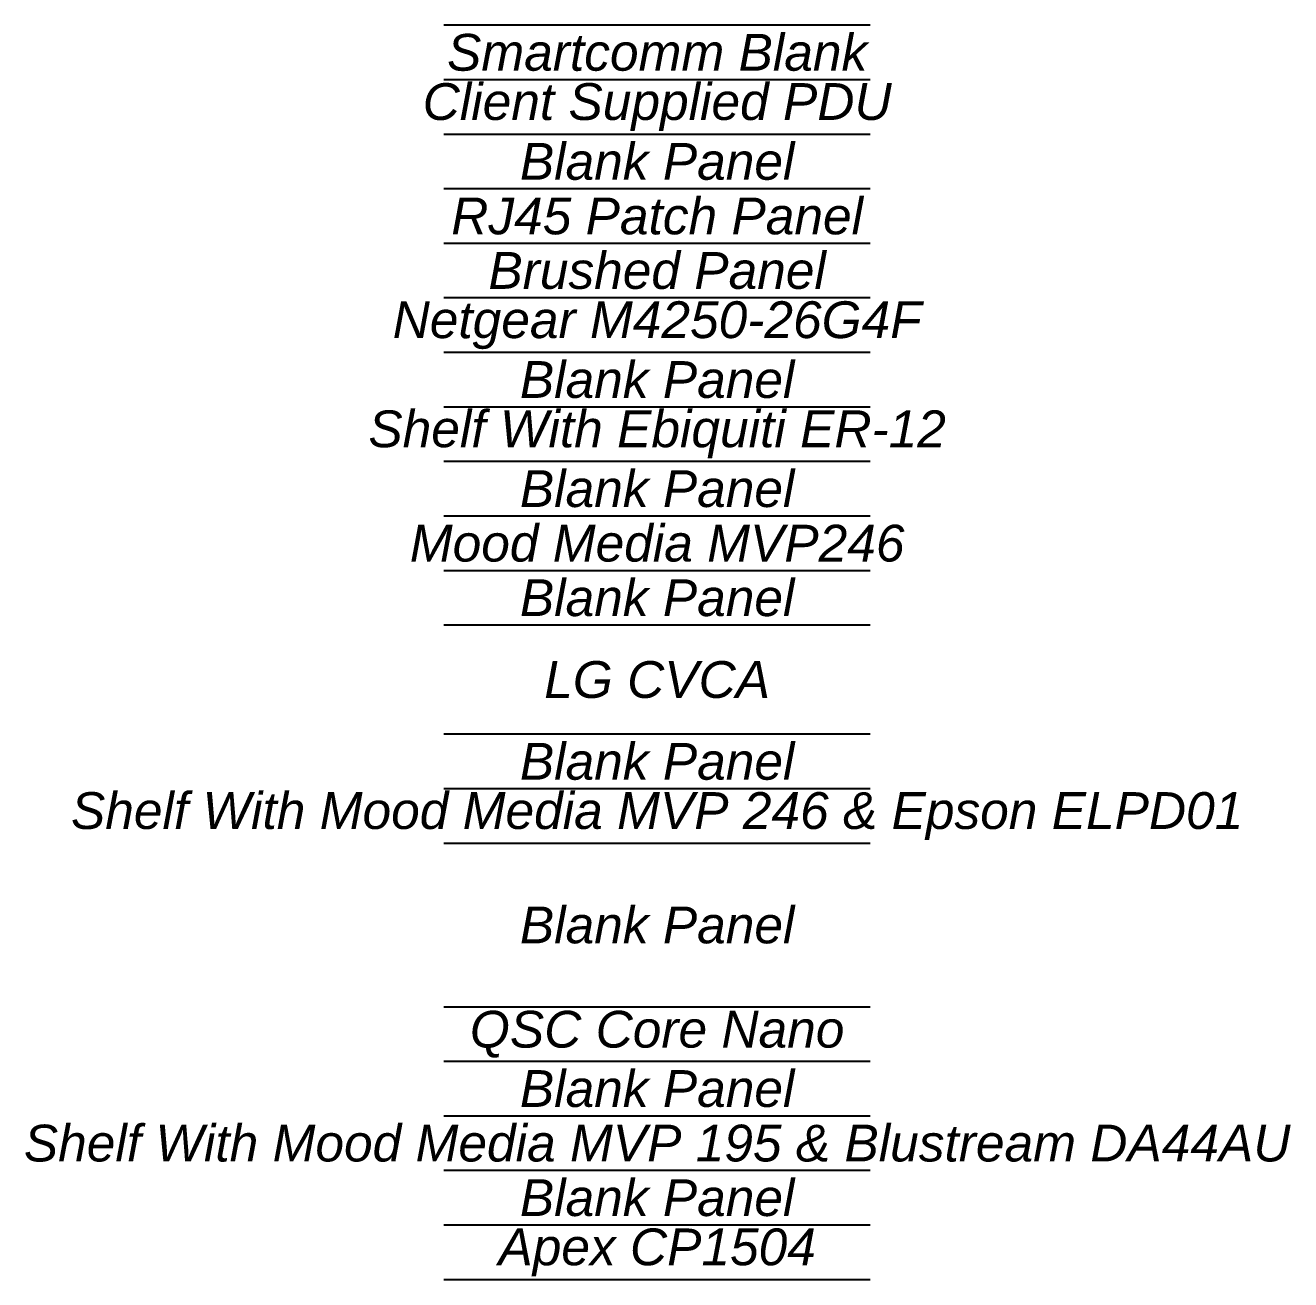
# Model space of a CAD drawing. Header units: millimetres. Extents: x -71336 to -33468, y -26189 to 22712.
# Drawn here: x -35642 to -34611, y -5765 to -4742 of the extents above; entities that cross this region are included whole.
import ezdxf

# ---------------------------------------------------------------- set-up
doc = ezdxf.new("R2010")
doc.units = ezdxf.units.MM
doc.layers.add('SC - Text', color=7, linetype='Continuous')
doc.layers.add('SC - TITLE_BLOCK', color=7, linetype='Continuous')
doc.styles.get("Standard").update_dxf_attribs({"font": 'arial.ttf', "height": 35})

msp = doc.modelspace()

# ---------------------------------------------------------------- linework, layer by layer
at = {"layer": 'SC - TITLE_BLOCK'}
for p, q in [((-34953.473, -4742.222), (-35300.777, -4742.222)), ((-34953.473, -4786.672), (-35300.777, -4786.672)), ((-34953.473, -4831.122), (-35300.777, -4831.122)), ((-34953.473, -4875.572), (-35300.777, -4875.572)), ((-34953.473, -4920.022), (-35300.777, -4920.022)), ((-34953.473, -4964.472), (-35300.777, -4964.472)), ((-34953.473, -5008.922), (-35300.777, -5008.922)), ((-34953.473, -5053.372), (-35300.777, -5053.372)), ((-34953.473, -5097.822), (-35300.777, -5097.822)), ((-34953.473, -5142.272), (-35300.777, -5142.272)), ((-34953.473, -5186.722), (-35300.777, -5186.722)), ((-34953.473, -5231.172), (-35300.777, -5231.172)), ((-34953.473, -5320.072), (-35300.777, -5320.072)), ((-34953.473, -5364.522), (-35300.777, -5364.522)), ((-34953.473, -5408.972), (-35300.777, -5408.972)), ((-34953.473, -5542.322), (-35300.777, -5542.322)), ((-34953.473, -5586.772), (-35300.777, -5586.772)), ((-34953.473, -5631.222), (-35300.777, -5631.222)), ((-34953.473, -5675.672), (-35300.777, -5675.672)), ((-34953.473, -5720.122), (-35300.777, -5720.122)), ((-34953.473, -5764.572), (-35300.777, -5764.572))]:
    msp.add_line(p, q, dxfattribs=at)

# ---------------------------------------------------------------- texts
at = {"layer": 'SC - Text', "char_height": 30, "attachment_point": 5}
for s, insert, width in [('\\pxqc;{\\f@Arial Unicode MS|b0|i1|c0|p34;Smartcomm Blank}', (-35127.125, -4764.447), 641.95739), ('\\pxqc;{\\f@Arial Unicode MS|b0|i1|c0|p34;Client Supplied PDU}', (-35127.125, -4808.897), 641.95739), ('\\pxqc;{\\f@Arial Unicode MS|b0|i1|c0|p34;Blank Panel}', (-35127.125, -4853.347), 641.95739), ('{\\f@Arial Unicode MS|b0|i1|c0|p34;RJ45 Patch Panel}', (-35127.125, -4897.797), 641.95739), ('\\pxqc;{\\f@Arial Unicode MS|b0|i1|c0|p34;Brushed Panel}', (-35127.125, -4942.247), 641.95739), ('\\pxqc;{\\f@Arial Unicode MS|b0|i1|c0|p34;Netgear M4250-26G4F}', (-35127.125, -4986.697), 641.95739), ('\\pxqc;{\\f@Arial Unicode MS|b0|i1|c0|p34;Blank Panel}', (-35127.125, -5031.147), 641.95739), ('\\pxqc;{\\f@Arial Unicode MS|b0|i1|c0|p34;Shelf With Ebiquiti ER-12}', (-35127.125, -5075.597), 641.95739), ('\\pxqc;{\\f@Arial Unicode MS|b0|i1|c0|p34;Blank Panel}', (-35127.125, -5120.047), 641.95739), ('\\pxqc;{\\f@Arial Unicode MS|b0|i1|c0|p34;Mood Media MVP246}', (-35127.125, -5164.497), 641.95739), ('\\pxqc;{\\f@Arial Unicode MS|b0|i1|c0|p34;Blank Panel}', (-35127.125, -5208.947), 641.95739), ('\\pxqc;{\\f@Arial Unicode MS|b0|i1|c0|p34;LG CVCA}', (-35127.125, -5275.622), 641.95739), ('\\pxqc;{\\f@Arial Unicode MS|b0|i1|c0|p34;Blank Panel}', (-35127.125, -5342.297), 641.95739), ('{\\f@Arial Unicode MS|b0|i1|c0|p34;Shelf With Mood Media MVP 246 & Epson ELPD01}', (-35127.125, -5386.747), 1890.31721), ('\\pxqc;{\\f@Arial Unicode MS|b0|i1|c0|p34;Blank Panel}', (-35127.125, -5475.647), 641.95739), ('\\pxqc;{\\f@Arial Unicode MS|b0|i1|c0|p34;QSC Core Nano}', (-35127.125, -5564.547), 641.95739), ('\\pxqc;{\\f@Arial Unicode MS|b0|i1|c0|p34;Blank Panel}', (-35127.125, -5608.997), 641.95739), ('\\pxqc;{\\f@Arial Unicode MS|b0|i1|c0|p34;Shelf With Mood Media MVP 195 & Blustream DA44AU}', (-35127.125, -5653.447), 1105.76611), ('\\pxqc;{\\f@Arial Unicode MS|b0|i1|c0|p34;Blank Panel}', (-35127.125, -5697.897), 920.29955), ('\\pxqc;{\\f@Arial Unicode MS|b0|i1|c0|p34;Apex CP1504}', (-35127.125, -5742.347), 920.29955)]:
    msp.add_mtext(s, dxfattribs=dict(at, insert=insert, width=width))

doc.saveas('drawing.dxf')
